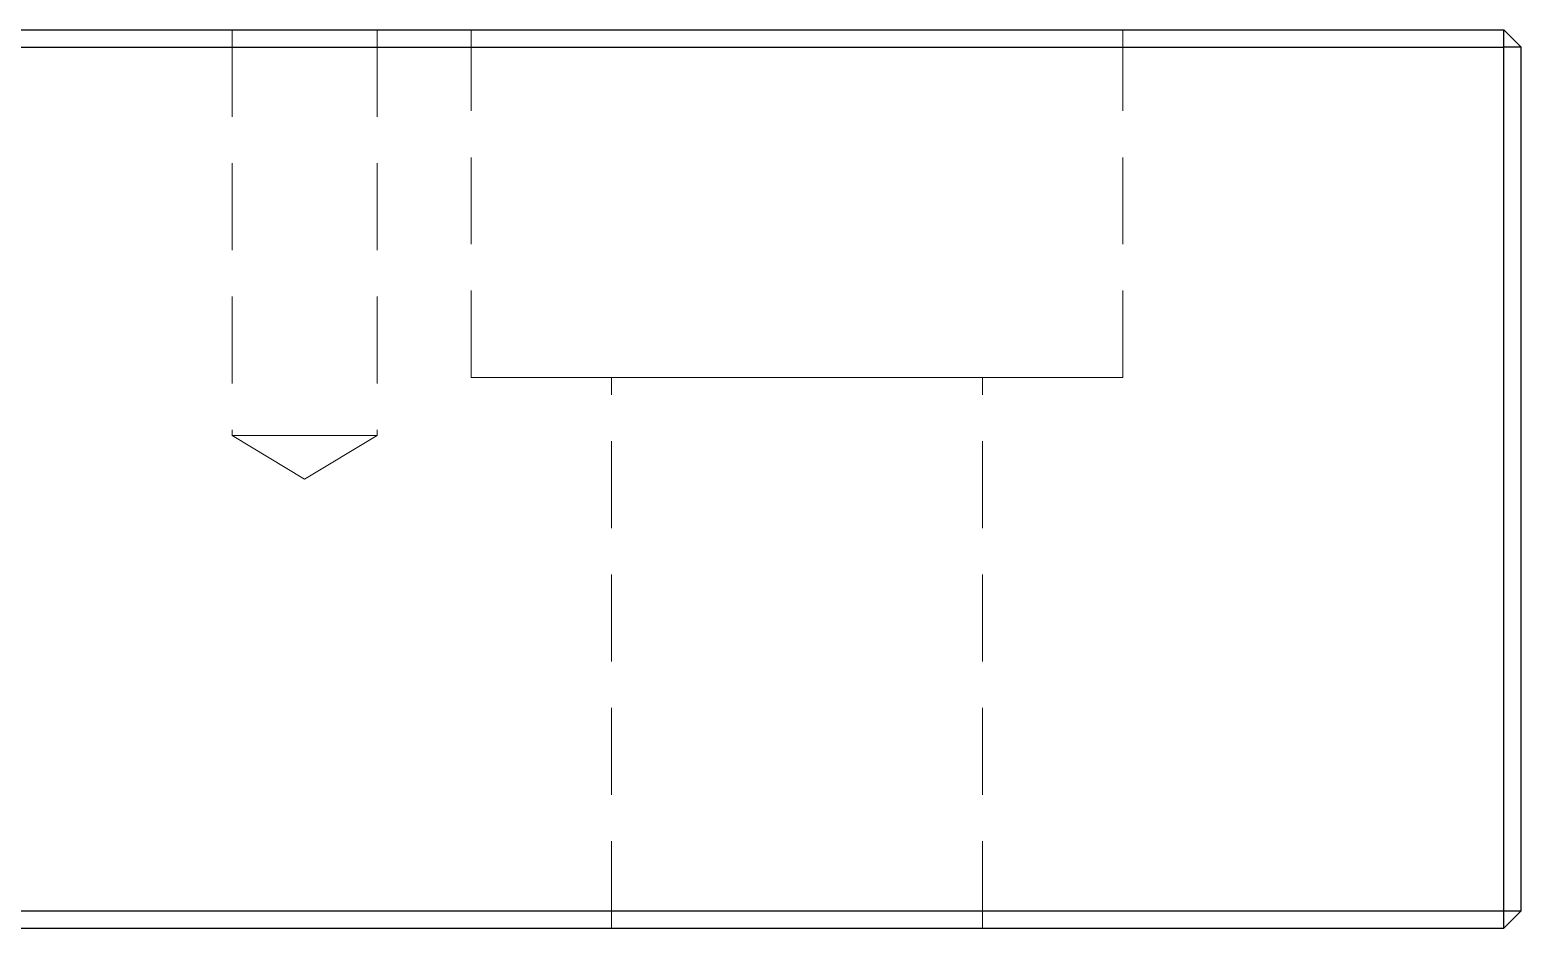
# Model space of a CAD drawing. Header units: millimetres. Extents: x 10 to 676, y 54 to 273.
# Drawn here: x 59.76 to 85.5, y 182.25 to 197.75 of the extents above; entities that cross this region are included whole.
import ezdxf

# ---------------------------------------------------------------- set-up
doc = ezdxf.new("R2010")
doc.units = ezdxf.units.MM
doc.linetypes.add('WP_HIDDEN', pattern=[2.3, 1.5, -0.8])
doc.layers.add('HIDDEN', color=7, linetype='WP_HIDDEN', lineweight=13)
doc.layers.add('VISIBLE', color=7, linetype='CONTINUOUS', lineweight=25)

msp = doc.modelspace()

# ---------------------------------------------------------------- linework, layer by layer
at = {"layer": 'HIDDEN'}
for p, q in [((63.25, 197.75), (63.25, 190.75)), ((65.75, 197.75), (65.75, 190.75)), ((67.375, 191.75), (67.375, 197.75)), ((78.625, 191.75), (78.625, 197.75)), ((69.8, 182.25), (69.8, 191.75)), ((76.2, 182.25), (76.2, 191.75)), ((64.5, 189.99892), (63.25, 190.75)), ((64.5, 189.99892), (65.75, 190.75))]:
    msp.add_line(p, q, dxfattribs=at)
for points in [[(65.75, 197.75), (65.71866, 197.75), (65.62621, 197.75), (65.47729, 197.75), (65.27936, 197.75), (65.04235, 197.75), (64.77815, 197.75), (64.5, 197.75), (64.22185, 197.75), (63.95765, 197.75), (63.72064, 197.75), (63.52271, 197.75), (63.37379, 197.75), (63.28134, 197.75), (63.25, 197.75)], [(63.25, 197.75), (63.25786, 197.75), (63.28134, 197.75), (63.32015, 197.75), (63.37379, 197.75), (63.44159, 197.75), (63.52271, 197.75), (63.61612, 197.75), (63.72064, 197.75), (63.83496, 197.75), (63.95765, 197.75), (64.08715, 197.75), (64.22185, 197.75), (64.36004, 197.75), (64.5, 197.75)], [(64.5, 197.75), (64.63996, 197.75), (64.77815, 197.75), (64.91285, 197.75), (65.04235, 197.75), (65.16504, 197.75), (65.27936, 197.75), (65.38388, 197.75), (65.47729, 197.75), (65.55841, 197.75), (65.62621, 197.75), (65.67985, 197.75), (65.71866, 197.75), (65.74214, 197.75), (65.75, 197.75)], [(78.625, 197.75), (78.48397, 197.75), (78.06795, 197.75), (77.3978, 197.75), (76.50713, 197.75), (75.4406, 197.75), (74.25168, 197.75), (73, 197.75), (71.74832, 197.75), (70.5594, 197.75), (69.49287, 197.75), (68.6022, 197.75), (67.93205, 197.75), (67.51603, 197.75), (67.375, 197.75)], [(67.375, 197.75), (67.41037, 197.75), (67.51603, 197.75), (67.69066, 197.75), (67.93205, 197.75), (68.23718, 197.75), (68.6022, 197.75), (69.02252, 197.75), (69.49287, 197.75), (70.00732, 197.75), (70.5594, 197.75), (71.14218, 197.75), (71.74832, 197.75), (72.3702, 197.75), (73, 197.75)], [(73, 197.75), (73.6298, 197.75), (74.25168, 197.75), (74.85782, 197.75), (75.4406, 197.75), (75.99268, 197.75), (76.50713, 197.75), (76.97748, 197.75), (77.3978, 197.75), (77.76282, 197.75), (78.06795, 197.75), (78.30934, 197.75), (78.48397, 197.75), (78.58963, 197.75), (78.625, 197.75)], [(78.625, 191.75), (78.48397, 191.75), (78.06795, 191.75), (77.3978, 191.75), (76.50713, 191.75), (75.4406, 191.75), (74.25168, 191.75), (73, 191.75), (71.74832, 191.75), (70.5594, 191.75), (69.49287, 191.75), (68.6022, 191.75), (67.93205, 191.75), (67.51603, 191.75), (67.375, 191.75)], [(67.375, 191.75), (67.41037, 191.75), (67.51603, 191.75), (67.69066, 191.75), (67.93205, 191.75), (68.23718, 191.75), (68.6022, 191.75), (69.02252, 191.75), (69.49287, 191.75), (70.00732, 191.75), (70.5594, 191.75), (71.14218, 191.75), (71.74832, 191.75), (72.3702, 191.75), (73, 191.75)], [(76.2, 191.75), (76.11977, 191.75), (75.8831, 191.75), (75.50186, 191.75), (74.99517, 191.75), (74.38843, 191.75), (73.71207, 191.75), (73, 191.75), (72.28793, 191.75), (71.61157, 191.75), (71.00483, 191.75), (70.49814, 191.75), (70.1169, 191.75), (69.88023, 191.75), (69.8, 191.75)], [(69.8, 191.75), (69.82012, 191.75), (69.88023, 191.75), (69.97957, 191.75), (70.1169, 191.75), (70.29048, 191.75), (70.49814, 191.75), (70.73726, 191.75), (71.00483, 191.75), (71.2975, 191.75), (71.61157, 191.75), (71.94311, 191.75), (72.28793, 191.75), (72.64171, 191.75), (73, 191.75)], [(73, 191.75), (73.35829, 191.75), (73.71207, 191.75), (74.05689, 191.75), (74.38843, 191.75), (74.7025, 191.75), (74.99517, 191.75), (75.26274, 191.75), (75.50186, 191.75), (75.70952, 191.75), (75.8831, 191.75), (76.02043, 191.75), (76.11977, 191.75), (76.17988, 191.75), (76.2, 191.75)], [(73, 191.75), (73.6298, 191.75), (74.25168, 191.75), (74.85782, 191.75), (75.4406, 191.75), (75.99268, 191.75), (76.50713, 191.75), (76.97748, 191.75), (77.3978, 191.75), (77.76282, 191.75), (78.06795, 191.75), (78.30934, 191.75), (78.48397, 191.75), (78.58963, 191.75), (78.625, 191.75)], [(65.75, 190.75), (65.71866, 190.75), (65.62621, 190.75), (65.47729, 190.75), (65.27936, 190.75), (65.04235, 190.75), (64.77815, 190.75), (64.5, 190.75), (64.22185, 190.75), (63.95765, 190.75), (63.72064, 190.75), (63.52271, 190.75), (63.37379, 190.75), (63.28134, 190.75), (63.25, 190.75)], [(63.25, 190.75), (63.25786, 190.75), (63.28134, 190.75), (63.32015, 190.75), (63.37379, 190.75), (63.44159, 190.75), (63.52271, 190.75), (63.61612, 190.75), (63.72064, 190.75), (63.83496, 190.75), (63.95765, 190.75), (64.08715, 190.75), (64.22185, 190.75), (64.36004, 190.75), (64.5, 190.75)], [(64.5, 190.75), (64.63996, 190.75), (64.77815, 190.75), (64.91285, 190.75), (65.04235, 190.75), (65.16504, 190.75), (65.27936, 190.75), (65.38388, 190.75), (65.47729, 190.75), (65.55841, 190.75), (65.62621, 190.75), (65.67985, 190.75), (65.71866, 190.75), (65.74214, 190.75), (65.75, 190.75)], [(76.2, 182.25), (76.11977, 182.25), (75.8831, 182.25), (75.50186, 182.25), (74.99517, 182.25), (74.38843, 182.25), (73.71207, 182.25), (73, 182.25), (72.28793, 182.25), (71.61157, 182.25), (71.00483, 182.25), (70.49814, 182.25), (70.1169, 182.25), (69.88023, 182.25), (69.8, 182.25)], [(69.8, 182.25), (69.82012, 182.25), (69.88023, 182.25), (69.97957, 182.25), (70.1169, 182.25), (70.29048, 182.25), (70.49814, 182.25), (70.73726, 182.25), (71.00483, 182.25), (71.2975, 182.25), (71.61157, 182.25), (71.94311, 182.25), (72.28793, 182.25), (72.64171, 182.25), (73, 182.25)], [(73, 182.25), (73.35829, 182.25), (73.71207, 182.25), (74.05689, 182.25), (74.38843, 182.25), (74.7025, 182.25), (74.99517, 182.25), (75.26274, 182.25), (75.50186, 182.25), (75.70952, 182.25), (75.8831, 182.25), (76.02043, 182.25), (76.11977, 182.25), (76.17988, 182.25), (76.2, 182.25)]]:
    msp.add_lwpolyline(points, dxfattribs=at)
at = {"layer": 'VISIBLE'}
for p, q in [((10.8, 197.75), (85.2, 197.75)), ((85.5, 197.45), (85.2, 197.75)), ((85.2, 197.45), (85.2, 197.75)), ((10.8, 197.45), (85.2, 197.45)), ((85.2, 182.55), (85.2, 197.45)), ((85.5, 197.45), (85.2, 197.45)), ((85.5, 182.55), (85.5, 197.45)), ((10.8, 182.55), (85.2, 182.55)), ((85.2, 182.25), (85.5, 182.55)), ((85.2, 182.25), (85.2, 182.55)), ((85.2, 182.55), (85.5, 182.55)), ((10.8, 182.25), (85.2, 182.25))]:
    msp.add_line(p, q, dxfattribs=at)

doc.saveas('drawing.dxf')
